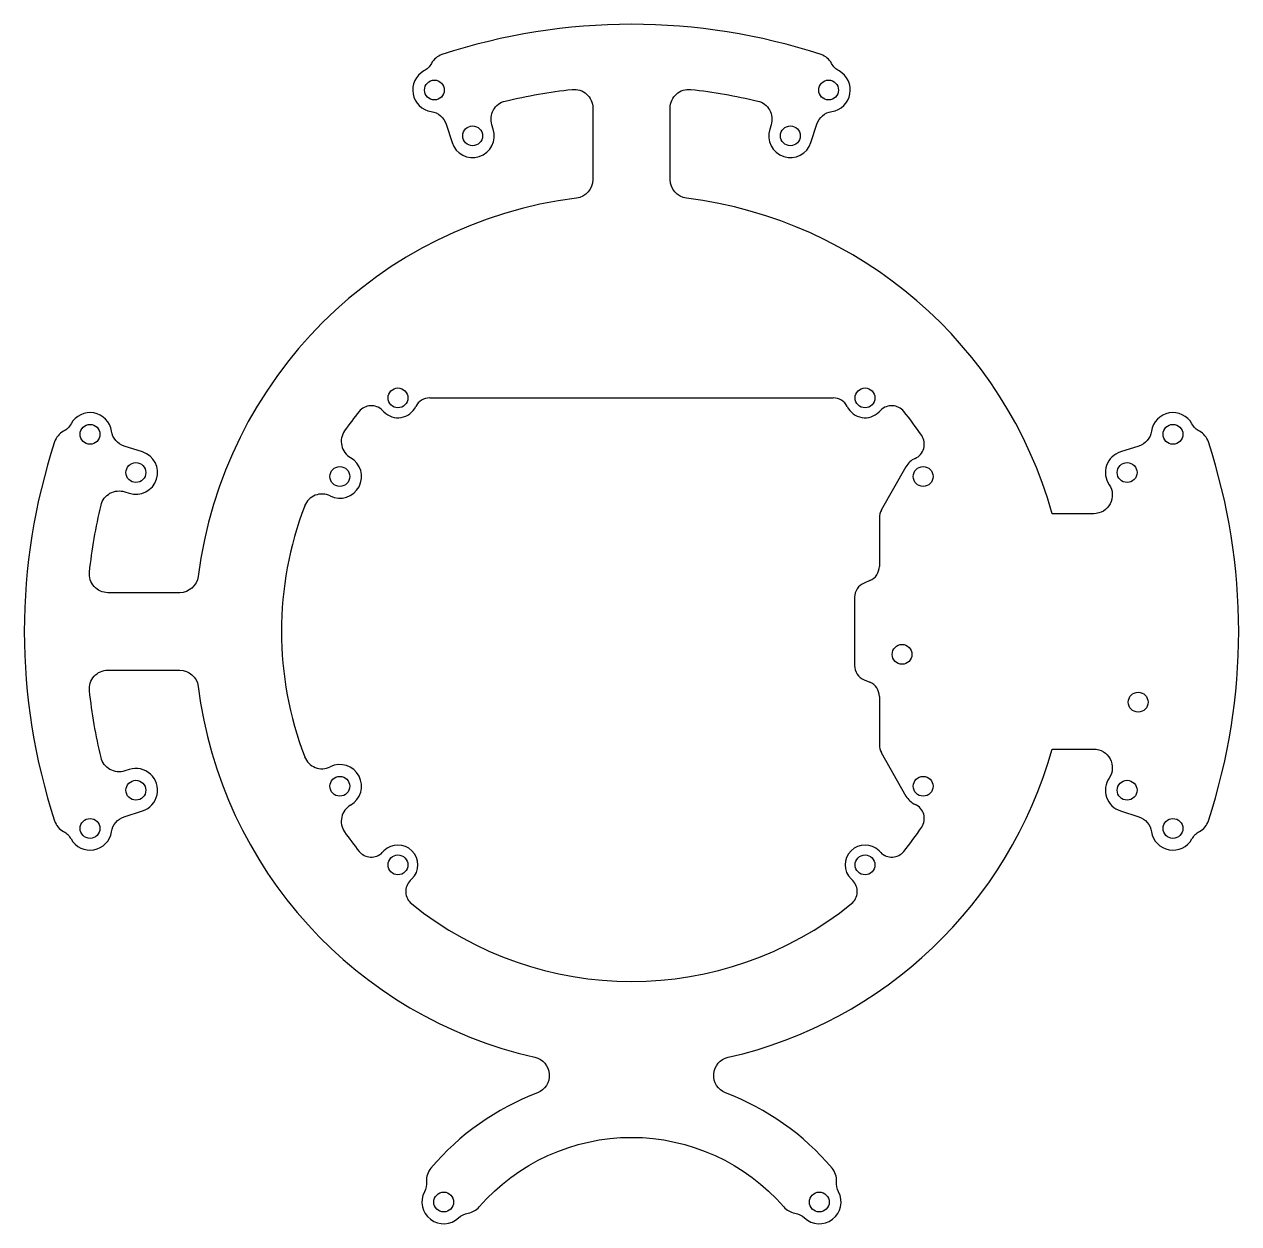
# Model space of a CAD drawing. Header units: millimetres. Extents: x -98 to 98, y -96 to 98.
import ezdxf

# ---------------------------------------------------------------- set-up
doc = ezdxf.new("R2010")
doc.units = ezdxf.units.MM
doc.layers.get('0').update_dxf_attribs({"linetype": 'CONTINUOUS'})

msp = doc.modelspace()

# ---------------------------------------------------------------- linework, layer by layer
for p, q in [((-32.57, 37.69), (32.57, 37.69)), ((-40.23, 35.71), (-39.95, 35.43)), ((39.95, 35.43), (40.23, 35.71)), ((44.29, 26.58), (40.32, 19.57)), ((40, 18.34), (40, 10.5)), ((38.46, 8.19), (37.54, 7.81)), ((36, 5.5), (36, -5.5)), ((37.54, -7.81), (38.46, -8.19)), ((40, -10.5), (40, -18.34)), ((40.32, -19.57), (44.29, -26.58)), ((-39.95, -35.43), (-40.23, -35.71)), ((40.23, -35.71), (39.95, -35.43)), ((-35.71, -40.23), (-35.43, -39.95)), ((35.43, -39.95), (35.71, -40.23))]:
    msp.add_line(p, q)
msp.add_lwpolyline([(-28.97, 78.92, 1), (-22.3, 81.06), (-22.53, 81.78, -0.436815), (-20.37, 85.61, -0.031155), (-9.58, 87.48, -0.446523), (-6.25, 84.5), (-6.25, 72.92, -0.37772), (-8.87, 69.94, 0.342085), (-69.94, 8.87, -0.37772), (-72.92, 6.25), (-84.5, 6.25, -0.446523), (-87.48, 9.58, -0.031155), (-85.61, 20.37, -0.436815), (-81.78, 22.53), (-81.06, 22.3, 1), (-78.92, 28.97), (-81.88, 29.92, -0.285193), (-83.93, 32.33, 0.717028), (-90.46, 33.5, -0.144867), (-91.67, 32.3, 0.192828), (-93.1, 30.59, 0.160088), (-93.1, -30.59, 0.192828), (-91.67, -32.3, -0.144867), (-90.46, -33.5, 0.717028), (-83.93, -32.33, -0.285193), (-81.88, -29.92), (-78.92, -28.97, 1), (-81.06, -22.3), (-81.78, -22.53, -0.436815), (-85.61, -20.37, -0.031155), (-87.48, -9.58, -0.446523), (-84.5, -6.25), (-72.92, -6.25, -0.37772), (-69.94, -8.87, 0.315229), (-15.6, -68.75, -0.741789), (-15.19, -74.48, 0.125701), (-32.37, -86.63, 0.199929), (-33.07, -88.82, -0.143561), (-33.41, -90.48, 0.846743), (-27.92, -94.67, -0.148831), (-26.35, -93.89, 0.175425), (-24.57, -92.9, -0.456897), (24.57, -92.9, 0.175425), (26.35, -93.89, -0.148831), (27.92, -94.67, 0.846743), (33.41, -90.48, -0.143561), (33.07, -88.82, 0.199929), (32.37, -86.63, 0.125701), (15.19, -74.48, -0.741789), (15.6, -68.75, 0.275354), (67.89, -19), (74.61, -19, -0.601061), (77.09, -23.68, 0.500014), (78.92, -28.97), (81.88, -29.92, -0.285193), (83.93, -32.33, 0.717028), (90.46, -33.5, -0.144867), (91.67, -32.3, 0.192828), (93.1, -30.59, 0.160088), (93.1, 30.59, 0.192828), (91.67, 32.3, -0.144867), (90.46, 33.5, 0.717028), (83.93, 32.33, -0.285193), (81.88, 29.92), (78.92, 28.97, 0.500014), (77.09, 23.68, -0.601061), (74.61, 19), (67.89, 19, 0.30161), (8.87, 69.94, -0.37772), (6.25, 72.92), (6.25, 84.5, -0.446523), (9.58, 87.48, -0.031155), (20.37, 85.61, -0.436815), (22.53, 81.78), (22.3, 81.06, 1), (28.97, 78.92), (29.92, 81.88, -0.285193), (32.33, 83.93, 0.717028), (33.5, 90.46, -0.144867), (32.3, 91.67, 0.192828), (30.59, 93.1, 0.160088), (-30.59, 93.1, 0.192828), (-32.3, 91.67, -0.144867), (-33.5, 90.46, 0.717028), (-32.33, 83.93, -0.285193), (-29.92, 81.88)], format="xyb", close=True)
for centre in [(-31.81, 87.39), (31.81, 87.39), (-25.64, 79.99), (25.64, 79.99), (-37.69, 37.69), (37.69, 37.69), (-87.39, 31.81), (87.39, 31.81), (-79.99, 25.64), (-47.07, 25), (47.07, 25), (79.99, 25.64), (43.67, -3.71), (81.77, -11.43), (-47.07, -25), (47.07, -25), (-79.99, -25.64), (79.99, -25.64), (-87.39, -31.81), (87.39, -31.81), (-37.69, -37.69), (37.69, -37.69), (-30.31, -92.11), (30.31, -92.11)]:
    msp.add_circle(centre, 1.6)
for centre, radius, start, end in [((-32.57, 35.19), 2.5, 90, 153.9856), ((32.57, 35.19), 2.5, 26.0144, 90), ((0, 0), 56.5, 141.0592, 145.0526), ((-42, 33.94), 2.5, 45, 141.0592), ((-37.69, 37.69), 3.2, 225, 333.9856), ((37.69, 37.69), 3.2, 206.0144, 315), ((42, 33.94), 2.5, 38.9408, 135), ((0, 0), 56.5, 34.0164, 38.9408), ((-43.85, 30.65), 3, 145.0526, 240.3002), ((44.76, 30.21), 2.5, -66.05, 34.0164), ((-47.07, 25), 3.5, -116.2445, 60.3002), ((47.07, 25), 3.2, 113.95, 150.4889), ((-49.95, 19.17), 3, 63.7555, 159.003), ((0, 0), 56.5, 159.003, 200.997), ((42.5, 18.34), 2.5, 150.4889, 180), ((37.5, 10.5), 2.5, -67.3801, 0), ((38.5, 5.5), 2.5, 112.6199, 180), ((38.5, -5.5), 2.5, 180, 247.3801), ((37.5, -10.5), 2.5, 0, 67.3801), ((42.5, -18.34), 2.5, 180, 209.5111), ((-49.95, -19.17), 3, 200.997, 296.2446), ((-47.07, -25), 3.5, -60.3001, 116.2446), ((47.07, -25), 3.2, 209.5111, 246.05), ((-43.85, -30.65), 3, 119.6999, 214.9474), ((44.76, -30.21), 2.5, -34.0164, 66.05), ((0, 0), 56.5, 214.9474, 218.9408), ((0, 0), 56.5, 321.0592, 325.9836), ((-37.69, -37.69), 3.2, -45, 135), ((37.69, -37.69), 3.2, 45, 225), ((-42, -33.94), 2.5, 218.9408, 315), ((42, -33.94), 2.5, 225, 321.0592), ((-33.94, -42), 2.5, 135, 231.0592), ((33.94, -42), 2.5, -51.0592, 45), ((0, 0), 56.5, 231.0592, 308.9408)]:
    msp.add_arc(centre, radius, start, end)

doc.saveas('drawing.dxf')
